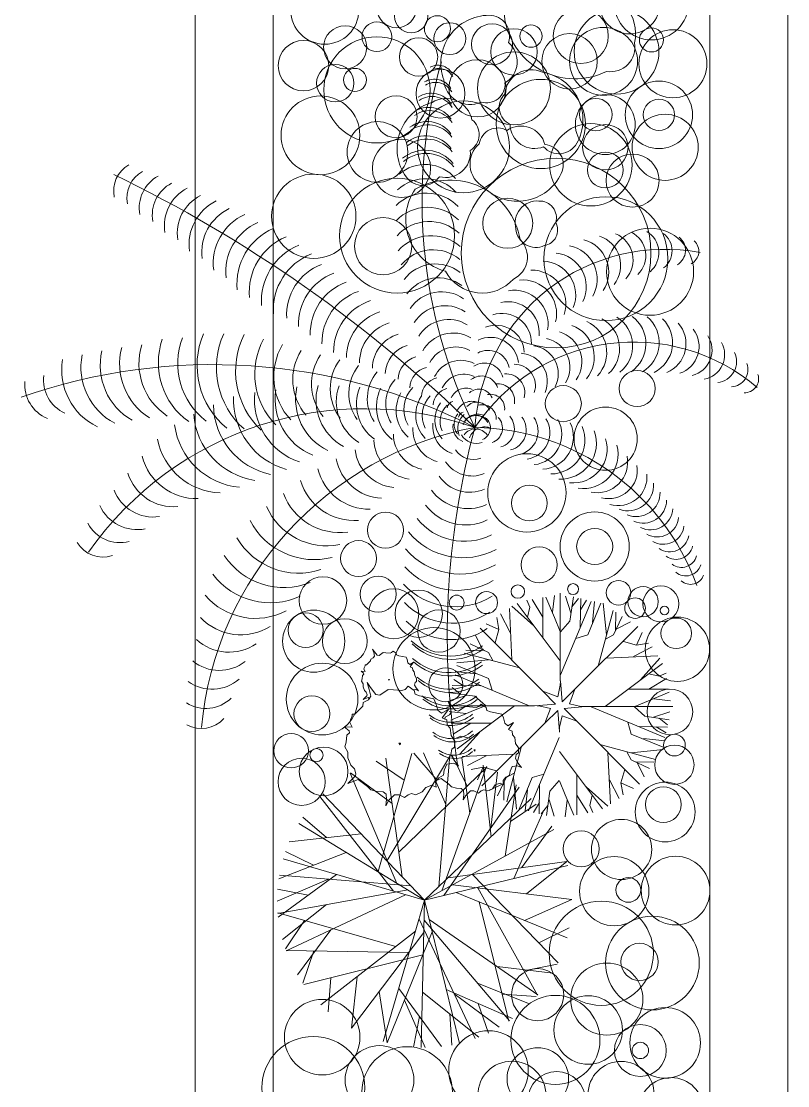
# Model space of a CAD drawing. Header units: millimetres. Extents: x 23218 to 31754, y 14902 to 21214.
# Drawn here: x 26856.8 to 26902.1, y 20235.5 to 20298.4 of the extents above; entities that cross this region are included whole.
import ezdxf

# ---------------------------------------------------------------- set-up
doc = ezdxf.new("R2010")
doc.units = ezdxf.units.MM
for name, color, linetype, lineweight in [('PROIEZIONI', 145, 'Continuous', 13), ('VEGETAZIONE', 94, 'Continuous', 5), ('Wall', 7, 'Continuous', 20)]:
    doc.layers.add(name, color=color, linetype=linetype, lineweight=lineweight)

msp = doc.modelspace()

# ---------------------------------------------------------------- linework, layer by layer
at = {"layer": 'PROIEZIONI'}
for p, q in [((26867.107, 20130.058), (26867.107, 20349.058)), ((26902.107, 20130.058), (26902.107, 20349.058)), ((26871.71, 20134.664), (26871.71, 20344.455)), ((26897.504, 20134.664), (26897.504, 20344.455))]:
    msp.add_line(p, q, dxfattribs=at)
at = {"layer": 'VEGETAZIONE'}
for p, q in [((26886.872, 20263.792), (26886.693, 20264.206)), ((26887.638, 20263.186), (26887.002, 20264.235)), ((26887.638, 20261.973), (26887.638, 20264.346)), ((26888.338, 20263.168), (26887.817, 20264.381)), ((26888.208, 20263.489), (26888.338, 20264.474)), ((26888.673, 20259.473), (26888.673, 20264.614)), ((26888.683, 20259.791), (26890.502, 20264.125)), ((26889.289, 20263.457), (26888.986, 20264.435)), ((26889.243, 20262.952), (26889.447, 20264.386)), ((26889.353, 20263.799), (26889.75, 20264.288)), ((26889.849, 20262.61), (26889.878, 20264.288)), ((26889.861, 20263.62), (26890.216, 20264.207)), ((26890.566, 20262.87), (26890.694, 20264.125)), ((26885.813, 20260.679), (26885.666, 20263.711)), ((26887.1, 20262.69), (26885.813, 20263.839)), ((26888.664, 20260.615), (26886.122, 20263.996)), ((26886.741, 20263.198), (26886.872, 20263.792)), ((26890.292, 20262.153), (26891.062, 20264.027)), ((26890.933, 20260.377), (26891.79, 20263.587)), ((26891.394, 20262.153), (26891.201, 20264.027)), ((26891.936, 20262.382), (26891.954, 20263.49)), ((26885.047, 20262.463), (26884.916, 20263.168)), ((26885.715, 20262.288), (26885.144, 20263.39)), ((26888.664, 20262.352), (26888.338, 20263.168)), ((26888.683, 20262.333), (26889.243, 20262.952)), ((26891.825, 20262.153), (26892.332, 20263.229)), ((26892.018, 20262.512), (26892.828, 20262.919)), ((26887.638, 20258.813), (26883.939, 20262.545)), ((26884.297, 20262.801), (26884.297, 20262.801)), ((26885.047, 20262.463), (26884.297, 20262.801)), ((26884.819, 20261.682), (26885.047, 20262.463)), ((26889.528, 20258.943), (26893.259, 20262.642)), ((26893.178, 20261.534), (26893.516, 20262.284)), ((26893.516, 20262.284), (26893.516, 20262.284)), ((26884.427, 20261.11), (26883.352, 20261.618)), ((26884.069, 20261.303), (26883.662, 20262.113)), ((26889.592, 20261.942), (26890.292, 20262.153)), ((26891.347, 20261.893), (26891.825, 20262.153)), ((26892.397, 20261.762), (26893.178, 20261.534)), ((26893.178, 20261.534), (26893.883, 20261.665)), ((26886.204, 20260.218), (26882.994, 20261.075)), ((26884.199, 20261.221), (26883.091, 20261.239)), ((26884.688, 20260.632), (26884.427, 20261.11)), ((26893.003, 20260.866), (26894.105, 20261.437)), ((26884.427, 20260.679), (26882.554, 20260.487)), ((26884.427, 20259.577), (26882.554, 20260.347)), ((26891.33, 20257.917), (26894.711, 20260.459)), ((26891.394, 20260.768), (26894.425, 20260.915)), ((26893.405, 20259.481), (26894.554, 20260.768)), ((26883.711, 20259.851), (26882.456, 20259.979)), ((26886.79, 20257.968), (26882.456, 20259.787)), ((26893.912, 20259.84), (26894.507, 20259.709)), ((26894.507, 20259.709), (26894.921, 20259.888)), ((26883.971, 20259.134), (26882.293, 20259.163)), ((26882.961, 20259.146), (26882.374, 20259.501)), ((26884.639, 20258.878), (26884.427, 20259.577)), ((26888.518, 20258.493), (26888.664, 20259.178)), ((26888.675, 20259.437), (26888.776, 20258.194)), ((26893.901, 20258.943), (26894.95, 20259.579)), ((26883.124, 20258.574), (26882.146, 20258.271)), ((26883.629, 20258.528), (26882.195, 20258.732)), ((26882.782, 20258.639), (26882.293, 20259.035)), ((26884.248, 20257.968), (26883.629, 20258.528)), ((26888.387, 20258.061), (26887.638, 20258.813)), ((26887.638, 20258.813), (26888.518, 20258.493)), ((26888.776, 20258.194), (26889.528, 20258.943)), ((26889.528, 20258.943), (26889.208, 20258.063)), ((26892.688, 20258.943), (26895.061, 20258.943)), ((26893.883, 20258.243), (26895.096, 20258.764)), ((26887.108, 20257.958), (26881.967, 20257.958)), ((26885.966, 20257.949), (26882.585, 20255.407)), ((26884.229, 20257.949), (26883.413, 20257.623)), ((26887.144, 20257.96), (26888.387, 20258.061)), ((26888.088, 20257.803), (26887.403, 20257.949)), ((26890.152, 20257.906), (26888.909, 20257.805)), ((26889.208, 20258.063), (26889.892, 20257.917)), ((26889.985, 20257.908), (26895.329, 20257.908)), ((26890.506, 20257.898), (26894.84, 20256.079)), ((26893.048, 20257.898), (26893.667, 20257.338)), ((26893.067, 20257.917), (26893.883, 20258.243)), ((26894.204, 20258.373), (26895.189, 20258.243)), ((26883.092, 20257.493), (26882.107, 20257.623)), ((26883.413, 20257.623), (26882.2, 20257.102)), ((26887.768, 20256.923), (26888.088, 20257.803)), ((26888.52, 20257.672), (26887.768, 20256.923)), ((26888.621, 20256.429), (26888.52, 20257.672)), ((26888.778, 20257.373), (26888.632, 20256.689)), ((26889.658, 20257.053), (26888.778, 20257.373)), ((26888.909, 20257.805), (26889.658, 20257.053)), ((26893.667, 20257.338), (26895.101, 20257.134)), ((26894.172, 20257.292), (26895.15, 20257.595)), ((26894.514, 20257.228), (26895.003, 20256.831)), ((26884.608, 20256.923), (26882.235, 20256.923)), ((26883.395, 20256.923), (26882.346, 20256.287)), ((26887.768, 20256.923), (26884.036, 20253.224)), ((26889.658, 20257.053), (26893.357, 20253.322)), ((26892.656, 20256.989), (26892.868, 20256.289)), ((26893.325, 20256.732), (26895.003, 20256.703)), ((26894.335, 20256.72), (26894.921, 20256.365)), ((26882.789, 20256.157), (26882.375, 20255.978)), ((26883.891, 20256.385), (26882.742, 20255.098)), ((26883.383, 20256.027), (26882.789, 20256.157)), ((26888.613, 20256.075), (26886.794, 20251.741)), ((26892.868, 20256.289), (26894.742, 20255.519)), ((26893.585, 20256.015), (26894.84, 20255.887)), ((26886.363, 20255.489), (26885.506, 20252.279)), ((26891.092, 20255.648), (26894.302, 20254.791)), ((26892.868, 20255.187), (26894.742, 20255.38)), ((26879.457, 20253.562), (26877.788, 20254.686)), ((26877.916, 20248.163), (26879.907, 20255.139)), ((26879.333, 20247.85), (26878.363, 20254.864)), ((26878.449, 20248.814), (26882.177, 20255.037)), ((26881.334, 20253.63), (26880.014, 20255.148)), ((26881.904, 20252.132), (26880.593, 20255.171)), ((26881.499, 20247.272), (26882.146, 20255.043)), ((26883.165, 20253.21), (26882.283, 20255.018)), ((26883.328, 20251.616), (26882.848, 20254.89)), ((26885.902, 20255.098), (26882.87, 20254.951)), ((26884.293, 20255), (26883.191, 20254.43)), ((26888.632, 20255.251), (26891.174, 20251.87)), ((26891.483, 20255.187), (26891.63, 20252.156)), ((26892.608, 20255.234), (26892.868, 20254.756)), ((26892.868, 20254.756), (26893.944, 20254.249)), ((26879.132, 20249.305), (26884.344, 20254.351)), ((26881.679, 20247.026), (26884.315, 20254.364)), ((26884.118, 20254.332), (26883.413, 20254.202)), ((26884.118, 20254.332), (26883.78, 20253.582)), ((26884.582, 20250.215), (26884.109, 20254.457)), ((26884.899, 20254.104), (26884.118, 20254.332)), ((26884.569, 20250.748), (26884.954, 20254.036)), ((26892.477, 20254.184), (26892.249, 20253.403)), ((26893.096, 20254.645), (26894.204, 20254.627)), ((26893.227, 20254.563), (26893.634, 20253.753)), ((26879.02, 20247.461), (26876.267, 20253.985)), ((26878.734, 20252.182), (26876.27, 20253.987)), ((26883.78, 20253.582), (26883.78, 20253.582)), ((26885.471, 20253.713), (26884.963, 20252.637)), ((26885.36, 20253.485), (26885.342, 20252.376)), ((26885.949, 20253.973), (26885.471, 20253.713)), ((26885.902, 20253.713), (26886.094, 20251.839)), ((26887.004, 20253.713), (26886.234, 20251.839)), ((26887.703, 20253.925), (26887.004, 20253.713)), ((26888.613, 20253.533), (26888.053, 20252.914)), ((26888.632, 20253.514), (26888.958, 20252.698)), ((26889.658, 20253.893), (26889.658, 20251.52)), ((26891.581, 20253.578), (26892.151, 20252.476)), ((26881.789, 20246.742), (26886.235, 20253.148)), ((26885.278, 20253.354), (26884.468, 20252.947)), ((26885.419, 20249.071), (26886.06, 20253.29)), ((26886.73, 20252.996), (26886.602, 20251.741)), ((26887.447, 20253.256), (26887.418, 20251.578)), ((26888.053, 20252.914), (26887.849, 20251.48)), ((26890.196, 20253.176), (26891.483, 20252.027)), ((26892.249, 20253.403), (26892.379, 20252.698)), ((26892.249, 20253.403), (26892.999, 20253.065)), ((26892.999, 20253.065), (26892.999, 20253.065)), ((26878.818, 20247.004), (26874.471, 20252.593)), ((26880.654, 20246.466), (26874.644, 20252.763)), ((26880.654, 20246.466), (26886.952, 20252.477)), ((26887.435, 20252.246), (26887.08, 20251.66)), ((26888.007, 20252.409), (26888.31, 20251.431)), ((26888.958, 20252.698), (26889.479, 20251.485)), ((26889.088, 20252.377), (26888.958, 20251.392)), ((26889.658, 20252.68), (26890.294, 20251.631)), ((26890.554, 20252.669), (26890.424, 20252.074)), ((26885.729, 20251.113), (26887.254, 20252.143)), ((26885.931, 20247.749), (26887.642, 20251.659)), ((26887.942, 20252.067), (26887.546, 20251.578)), ((26890.424, 20252.074), (26890.603, 20251.66)), ((26880.654, 20246.466), (26873.219, 20250.993)), ((26874.852, 20250.165), (26873.463, 20251.372)), ((26876.905, 20250.394), (26872.664, 20249.921)), ((26880.654, 20246.466), (26888.293, 20250.642)), ((26886.371, 20248.386), (26888.175, 20250.85)), ((26876.016, 20249.29), (26872.042, 20247.735)), ((26874.093, 20248.537), (26872.438, 20249.343)), ((26880.654, 20246.466), (26872.3, 20248.914)), ((26880.654, 20246.466), (26889.114, 20248.523)), ((26882.039, 20247.787), (26889.053, 20248.757)), ((26886.673, 20246.841), (26889.054, 20248.754)), ((26875.443, 20247.993), (26872.007, 20245.462)), ((26879.848, 20247.31), (26872.077, 20247.957)), ((26883.493, 20247.988), (26888.54, 20242.776)), ((26874.988, 20247.715), (26871.949, 20246.404)), ((26873.78, 20246.768), (26871.973, 20247.118)), ((26882.333, 20247.384), (26889.36, 20246.506)), ((26883.791, 20247.201), (26887.316, 20240.861)), ((26879.657, 20247.073), (26871.984, 20245.687)), ((26879.534, 20246.794), (26872.481, 20243.469)), ((26882.514, 20246.918), (26889.074, 20244.251)), ((26886.565, 20245.271), (26889.36, 20246.502)), ((26874.858, 20246.206), (26872.262, 20244.153)), ((26880.654, 20246.466), (26878.206, 20238.112)), ((26880.654, 20246.466), (26880.452, 20237.763)), ((26880.654, 20246.466), (26882.711, 20238.007)), ((26883.874, 20246.365), (26885.638, 20239.328)), ((26878.957, 20243.728), (26871.981, 20245.718)), ((26873.558, 20245.268), (26872.434, 20243.6)), ((26880.326, 20245.345), (26883.651, 20238.292)), ((26880.627, 20245.299), (26885.665, 20239.346)), ((26880.93, 20245.331), (26887.336, 20240.886)), ((26875.123, 20244.714), (26873.146, 20242.06)), ((26880.116, 20244.63), (26874.527, 20240.282)), ((26881.106, 20244.607), (26878.44, 20238.047)), ((26887.399, 20243.955), (26889.206, 20244.838)), ((26880.61, 20244.553), (26876.336, 20238.907)), ((26879.723, 20243.382), (26872.47, 20243.499)), ((26874.11, 20243.473), (26873.456, 20241.57)), ((26880.553, 20243.246), (26873.517, 20241.482)), ((26884.937, 20242.551), (26888.224, 20242.166)), ((26886.519, 20242.295), (26888.494, 20242.68)), ((26871.721, 20241.52), (26871.711, 20241.52)), ((26875.108, 20241.881), (26874.968, 20239.874)), ((26876.664, 20241.945), (26876.333, 20238.908)), ((26883.778, 20241.576), (26886.853, 20240.354)), ((26877.97, 20241.066), (26878.436, 20238.047)), ((26879.127, 20241.255), (26881.658, 20237.818)), ((26880.528, 20241.037), (26883.862, 20238.373)), ((26881.937, 20241.189), (26885.847, 20239.479)), ((26882.406, 20240.934), (26885.06, 20238.957)), ((26885.24, 20240.919), (26887.247, 20240.78)), ((26879.46, 20240.555), (26880.691, 20237.76)), ((26883.83, 20240.361), (26884.43, 20238.621)), ((26880.352, 20239.592), (26880.002, 20237.785)), ((26882.141, 20239.748), (26882.271, 20237.912))]:
    msp.add_line(p, q, dxfattribs=at)
for points in [[(26885.368, 20298.74, -0.520567), (26890.35, 20300.121, -0.520567), (26893.064, 20297.128, -0.520567), (26891.397, 20295.445, -0.520567)], [(26881.785, 20294.942, 0.520567), (26883.989, 20293.627, 0.520567), (26885.405, 20294.766, 0.520567), (26885.603, 20297.149, 0.520567), (26884.468, 20298.758, 0.520567)], [(26887.615, 20295.392, 0.520567), (26885.395, 20294.105, 0.520567), (26885.703, 20292.314, 0.520567), (26887.69, 20290.984, 0.520567), (26889.648, 20291.194, 0.520567)], [(26881.102, 20293.61, -0.520567), (26883.455, 20292.587, -0.520567), (26883.356, 20290.772, -0.520567), (26881.536, 20289.222, -0.520567), (26879.567, 20289.205, -0.520567)], [(26884.136, 20288.611, -0.520567), (26883.887, 20291.166, -0.520567), (26885.522, 20291.96, -0.520567), (26887.761, 20291.122, -0.520567), (26888.732, 20289.409, -0.520567)], [(26880.106, 20288.484, 0.520567), (26881.89, 20283.632, 0.520567), (26885.904, 20283.173, 0.520567), (26886.299, 20285.509, 0.520567)], [(26886.054, 20286.12, -0.520567), (26887.399, 20287.785, -0.520567), (26888.402, 20286.509, -0.520567), (26887.727, 20285.149, -0.520567)]]:
    msp.add_lwpolyline(points, format="xyb", close=True, dxfattribs=at)
for points in [[(26877.39, 20258.397), (26877.324, 20258.446), (26877.022, 20258.323), (26877.242, 20258.549), (26877.257, 20258.613), (26877.21, 20258.757), (26877.105, 20258.869), (26877.018, 20259.084), (26877.018, 20259.253), (26876.931, 20259.404), (26876.973, 20259.541), (26876.99, 20259.749), (26877.066, 20259.822), (26877.055, 20259.878), (26876.911, 20259.997), (26877.148, 20259.99), (26877.074, 20260.126), (26877.094, 20260.206), (26877.148, 20260.327), (26877.143, 20260.375), (26877.226, 20260.375), (26877.456, 20260.609), (26877.473, 20260.713), (26877.625, 20260.794), (26877.692, 20260.899), (26877.65, 20261.099), (26877.585, 20261.307), (26877.688, 20261.155), (26877.846, 20260.956), (26877.964, 20260.933), (26878.211, 20261.102), (26878.366, 20261.095), (26878.616, 20261.073), (26878.707, 20261.106), (26878.803, 20261.194), (26878.98, 20261.075), (26879.002, 20260.963), (26879.139, 20260.916), (26879.561, 20260.823), (26879.619, 20260.687), (26879.671, 20260.495), (26879.779, 20260.4), (26879.988, 20260.513), (26879.804, 20260.264), (26879.937, 20260.2), (26879.951, 20260.056), (26880.043, 20259.961), (26880.071, 20259.737), (26880.18, 20259.577), (26880.17, 20259.401), (26880.089, 20259.336), (26880.06, 20259.184), (26880.153, 20259.024), (26880.291, 20258.849), (26880.135, 20258.92), (26879.986, 20258.901)], [(26881.856, 20257.145), (26881.879, 20257.283), (26882.122, 20257.413), (26882.228, 20257.58), (26882.161, 20257.9), (26882.058, 20258.233), (26882.223, 20257.99), (26882.475, 20257.671), (26882.664, 20257.634), (26883.06, 20257.906), (26883.308, 20257.895), (26883.708, 20257.859), (26883.853, 20257.911), (26884.006, 20258.053), (26884.289, 20257.862), (26884.325, 20257.683), (26884.544, 20257.608), (26885.219, 20257.458), (26885.312, 20257.241), (26885.395, 20256.934), (26885.569, 20256.781), (26885.903, 20256.963), (26885.608, 20256.564), (26885.821, 20256.463), (26885.843, 20256.232), (26885.991, 20256.079), (26886.035, 20255.721), (26886.21, 20255.466), (26886.194, 20255.183), (26886.063, 20255.08), (26886.017, 20254.836), (26886.166, 20254.581), (26886.388, 20254.301), (26886.138, 20254.414), (26885.825, 20254.374), (26885.703, 20254.091), (26885.673, 20253.86), (26885.457, 20253.731), (26885.291, 20253.537), (26885.324, 20253.294), (26885.121, 20253.383), (26884.832, 20253.278), (26884.66, 20253.059), (26884.364, 20252.929), (26884.155, 20252.992), (26883.994, 20252.927), (26883.831, 20252.798), (26883.571, 20252.924), (26883.36, 20252.923), (26883.086, 20252.665), (26882.944, 20252.407), (26882.977, 20252.702), (26882.96, 20252.959), (26882.826, 20253.06), (26882.542, 20253.084), (26882.244, 20253.159), (26882.086, 20253.325), (26881.639, 20253.655), (26881.352, 20253.539)]]:
    msp.add_lwpolyline(points, dxfattribs=at)
for points in [[(26882.063, 20257.744), (26881.694, 20257.245), (26881.96, 20257.119), (26881.988, 20256.831), (26882.173, 20256.64), (26882.228, 20256.192), (26882.447, 20255.873), (26882.427, 20255.52), (26882.263, 20255.391), (26882.205, 20255.086), (26882.391, 20254.767), (26882.668, 20254.416), (26882.357, 20254.558), (26881.965, 20254.508), (26881.813, 20254.155), (26881.776, 20253.866), (26881.505, 20253.704), (26881.298, 20253.462), (26881.339, 20253.158), (26881.086, 20253.269), (26880.724, 20253.138), (26880.509, 20252.865), (26880.139, 20252.702), (26879.878, 20252.78), (26879.677, 20252.699), (26879.473, 20252.538), (26879.148, 20252.696), (26878.884, 20252.694), (26878.542, 20252.371), (26878.364, 20252.05), (26878.405, 20252.419), (26878.384, 20252.739), (26878.217, 20252.866), (26877.862, 20252.896), (26877.489, 20252.989), (26877.292, 20253.196), (26876.733, 20253.609), (26876.129, 20253.365), (26876.569, 20253.816), (26876.601, 20253.945), (26876.506, 20254.233), (26876.297, 20254.455), (26876.122, 20254.887), (26876.121, 20255.223), (26875.948, 20255.526), (26876.031, 20255.799), (26876.067, 20256.216), (26876.218, 20256.361), (26876.196, 20256.473), (26875.908, 20256.712), (26876.383, 20256.699), (26876.235, 20256.97), (26876.274, 20257.13), (26876.382, 20257.371), (26876.373, 20257.467), (26876.538, 20257.468), (26876.998, 20257.936), (26877.033, 20258.144), (26877.336, 20258.307), (26877.47, 20258.516), (26877.386, 20258.916), (26877.256, 20259.331), (26877.463, 20259.028), (26877.778, 20258.63), (26878.014, 20258.583), (26878.509, 20258.923), (26878.819, 20258.909), (26879.319, 20258.864), (26879.5, 20258.929), (26879.691, 20259.107), (26880.046, 20258.869), (26880.09, 20258.645), (26880.364, 20258.55), (26881.208, 20258.364), (26881.323, 20258.092), (26881.428, 20257.708), (26881.645, 20257.517)], [(26878.573, 20259.511), (26878.561, 20259.463), (26878.523, 20259.51)], [(26879.232, 20255.74), (26879.209, 20255.644), (26879.133, 20255.739)], [(26883.638, 20255.359), (26883.62, 20255.282), (26883.559, 20255.359)]]:
    msp.add_lwpolyline(points, close=True, dxfattribs=at)
for centre, radius in [((26892.77, 20299.455), 1.793), ((26894.059, 20299.502), 2.197), ((26874.759, 20299.06), 2.009), ((26879.004, 20299.18), 1.159), ((26879.868, 20298.713), 0.982), ((26881.411, 20297.966), 0.769), ((26889.885, 20297.534), 1.625), ((26891.993, 20296.611), 2.504), ((26875.964, 20296.871), 1.273), ((26877.837, 20297.491), 0.879), ((26882.148, 20297.378), 0.943), ((26884.639, 20297.044), 1.211), ((26886.94, 20297.529), 0.66), ((26877.837, 20294.352), 3.139), ((26885.936, 20296.595), 1.372), ((26889.217, 20296.038), 1.638), ((26891.225, 20296.038), 2.009), ((26895.329, 20295.893), 2.01), ((26894.059, 20297.305), 0.715), ((26873.5, 20295.783), 1.491), ((26880.3, 20296.298), 1.13), ((26885.936, 20294.443), 2.152), ((26875.378, 20294.748), 1.106), ((26876.544, 20294.942), 0.68), ((26881.596, 20294.125), 1.445), ((26883.784, 20294.443), 1.691), ((26887.518, 20292.335), 2.636), ((26894.499, 20292.878), 1.992), ((26874.504, 20291.666), 2.327), ((26878.973, 20292.766), 1.239), ((26882.957, 20290.987), 2.711), ((26891.332, 20292.301), 1.77), ((26890.775, 20292.89), 0.96), ((26894.499, 20292.878), 0.924), ((26877.867, 20290.681), 1.792), ((26894.865, 20290.959), 1.953), ((26890.479, 20289.923), 2.433), ((26891.332, 20290.959), 1.342), ((26879.291, 20289.716), 1.72), ((26891.332, 20289.617), 1.061), ((26892.942, 20288.992), 1.569), ((26888.427, 20284.709), 5.603), ((26874.109, 20286.882), 2.491), ((26879.032, 20285.736), 3.394), ((26891.368, 20284.377), 3.661), ((26885.57, 20286.467), 1.477), ((26878.202, 20285.119), 1.692), ((26893.973, 20283.607), 2.574), ((26893.21, 20276.701), 1.066), ((26888.85, 20275.81), 1.066), ((26891.35, 20273.738), 1.867), ((26886.7, 20270.539), 2.313), ((26886.846, 20269.938), 1.058), ((26878.352, 20268.329), 1.066), ((26890.705, 20267.368), 2.045), ((26890.705, 20267.368), 1.066), ((26876.753, 20266.66), 1.058), ((26887.427, 20266.281), 1.066), ((26874.649, 20264.176), 1.403), ((26877.91, 20264.55), 1.066), ((26892.112, 20264.634), 0.725), ((26878.832, 20263.393), 1.479), ((26880.31, 20263.393), 1.398), ((26886.163, 20264.706), 0.399), ((26889.428, 20264.851), 0.326), ((26893.564, 20264.112), 0.895), ((26894.615, 20263.981), 1.059), ((26882.551, 20264.054), 0.44), ((26884.314, 20264.054), 0.652), ((26893.091, 20263.728), 0.609), ((26874.106, 20261.774), 1.837), ((26881.504, 20262.375), 1.257), ((26894.832, 20263.583), 0.254), ((26873.63, 20262.425), 1.03), ((26875.943, 20261.774), 1.327), ((26895.594, 20261.297), 1.898), ((26895.522, 20262.239), 0.905), ((26881.211, 20260.145), 2.43), ((26874.601, 20258.354), 2.116), ((26881.909, 20259.195), 1.008), ((26873.995, 20257.487), 1.058), ((26895.15, 20257.595), 1.348), ((26872.774, 20255.299), 1.018), ((26895.414, 20255.634), 0.639), ((26874.69, 20254.077), 1.436), ((26874.273, 20255.037), 0.39), ((26895.414, 20254.474), 1.16), ((26873.391, 20253.464), 1.392), ((26894.87, 20251.684), 1.766), ((26894.761, 20252.119), 1.057), ((26892.293, 20249.467), 1.78), ((26889.899, 20249.503), 1.066), ((26891.859, 20247.004), 2.045), ((26895.485, 20247.039), 2.028), ((26892.692, 20247.075), 0.73), ((26891.093, 20243.332), 3.077), ((26894.114, 20242.753), 2.767), ((26893.356, 20242.825), 1.1), ((26891.419, 20240.625), 2.132), ((26887.336, 20240.886), 1.54), ((26888.384, 20238.215), 2.63), ((26874.607, 20238.376), 2.231), ((26890.319, 20238.799), 2.022), ((26894.868, 20238.039), 2.088), ((26893.4, 20237.59), 1.534), ((26874.085, 20235.377), 3.044), ((26884.431, 20236.408), 2.348), ((26877.992, 20235.845), 2.03), ((26879.625, 20235.137), 2.674), ((26887.346, 20235.926), 1.82), ((26893.4, 20237.59), 0.484), ((26885.813, 20234.945), 2.012), ((26892.264, 20234.99), 1.954), ((26888.461, 20234.636), 1.706), ((26895.223, 20234.079), 1.906)]:
    msp.add_circle(centre, radius, dxfattribs=at)
for centre, radius, start, end in [((26910.665, 20287.777), 30.162, 164.15666, 206.32186), ((26881.448, 20294.871), 0.938, 29.09367, 119.79065), ((26881.501, 20294.678), 0.938, 29.09367, 119.79065), ((26881.236, 20293.859), 1.125, 30.70906, 121.40603), ((26881.289, 20293.666), 1.125, 30.70906, 121.40603), ((26881.05, 20292.747), 1.406, 32.32444, 123.02142), ((26881.103, 20292.554), 1.406, 32.32444, 123.02142), ((26880.909, 20291.723), 1.594, 33.93983, 124.6368), ((26880.962, 20291.53), 1.594, 33.93983, 124.6368), ((26880.804, 20290.742), 1.735, 35.55521, 126.25219), ((26880.857, 20290.549), 1.735, 35.55521, 126.25219), ((26880.731, 20289.758), 1.875, 37.17059, 127.86757), ((26880.784, 20289.565), 1.875, 37.17059, 127.86757), ((26880.691, 20288.679), 2.11, 38.78598, 129.48296), ((26880.744, 20288.486), 2.11, 38.78598, 129.48296), ((26864.061, 20288.382), 1.776, 119.61515, 191.9704), ((26880.688, 20287.6), 2.344, 40.40136, 131.09834), ((26826.784, 20215.953), 81.535, 45.79693, 64.18022), ((26864.844, 20287.974), 1.776, 118.99446, 191.34971), ((26865.928, 20287.378), 2.131, 118.37377, 190.72902), ((26866.7, 20286.95), 2.131, 117.75308, 190.10833), ((26880.712, 20286.661), 2.438, 42.01675, 132.71373), ((26867.769, 20286.327), 2.486, 117.13239, 189.48764), ((26868.529, 20285.879), 2.486, 116.5117, 188.86695), ((26880.769, 20285.677), 2.578, 43.63213, 134.32911), ((26869.583, 20285.23), 2.841, 115.89101, 188.24626), ((26880.84, 20284.835), 2.578, 45.24752, 135.9445), ((26870.331, 20284.763), 2.841, 115.27032, 187.62557), ((26871.368, 20284.088), 3.196, 114.64963, 187.00488), ((26872.103, 20283.601), 3.196, 114.02894, 186.38419), ((26873.123, 20282.901), 3.551, 113.40825, 185.7635), ((26880.935, 20283.996), 2.578, 46.8629, 137.55988), ((26873.846, 20282.395), 3.551, 112.78756, 185.14281), ((26881.054, 20283.159), 2.578, 48.47829, 139.17527), ((26890.402, 20283.971), 1.838, 322.08689, 71.34771), ((26891.299, 20284.305), 1.67, 318.04523, 67.30604), ((26892.179, 20284.555), 1.545, 314.00356, 63.26437), ((26893.035, 20284.728), 1.462, 309.96189, 59.22271), ((26894.026, 20284.842), 1.253, 305.92023, 55.18104), ((26895.065, 20284.871), 1.002, 301.87856, 51.13937), ((26874.563, 20281.881), 3.551, 112.16687, 184.52212), ((26881.166, 20282.464), 2.438, 50.09367, 140.79065), ((26894.855, 20273.684), 11.247, 79.33398, 176.33343), ((26888.852, 20283.164), 2.005, 330.17023, 79.43104), ((26889.574, 20283.581), 1.963, 326.12856, 75.38937), ((26896.02, 20284.816), 0.835, 297.83689, 47.09771), ((26875.274, 20281.36), 3.551, 111.54618, 183.90143), ((26887.579, 20282.226), 2.005, 338.25356, 87.51437), ((26888.199, 20282.717), 2.005, 334.21189, 83.47271), ((26875.699, 20281.048), 3.196, 110.92549, 183.28074), ((26881.305, 20281.725), 2.344, 51.70906, 142.40603), ((26886.995, 20281.692), 2.005, 342.29523, 91.55604), ((26876.402, 20280.515), 3.196, 110.3048, 182.66006), ((26877.098, 20279.973), 3.196, 109.68411, 182.03937), ((26881.474, 20280.945), 2.297, 53.32444, 144.02142), ((26886.45, 20281.118), 2.005, 346.33689, 95.59771), ((26877.789, 20279.425), 3.196, 109.06342, 181.41868), ((26881.665, 20280.17), 2.25, 54.93983, 145.6368), ((26885.947, 20280.507), 2.005, 350.37856, 99.63937), ((26878.473, 20278.868), 3.196, 108.44273, 180.79799), ((26885.591, 20279.994), 1.838, 354.42023, 103.68104), ((26878.883, 20278.537), 2.841, 107.82204, 180.1773), ((26881.86, 20279.444), 2.156, 56.55521, 147.25219), ((26885.215, 20279.395), 1.754, 358.46189, 107.72271), ((26879.292, 20278.204), 2.486, 107.20135, 179.55661), ((26882.074, 20278.723), 2.063, 58.17059, 148.86757), ((26889.412, 20278.832), 2.005, 316.5698, 65.83061), ((26890.17, 20279.06), 2.005, 312.52813, 61.78895), ((26890.942, 20279.234), 2.005, 308.48647, 57.74728), ((26891.724, 20279.352), 2.005, 304.4448, 53.70561), ((26892.513, 20279.416), 2.005, 300.40313, 49.66395), ((26893.346, 20279.419), 1.963, 296.36147, 45.62228), ((26894.259, 20279.347), 1.838, 292.3198, 41.58061), ((26872.023, 20278.077), 4.807, 157.16765, 230.68286), ((26873.162, 20277.928), 4.807, 155.25098, 228.76619), ((26874.296, 20277.741), 4.807, 153.33432, 226.84952), ((26879.7, 20277.87), 2.131, 106.58066, 178.93592), ((26882.341, 20277.921), 2.063, 59.78598, 150.48296), ((26884.878, 20278.774), 1.67, 2.50356, 111.76437), ((26888.108, 20278.283), 1.838, 324.65313, 73.91395), ((26888.672, 20278.552), 2.005, 320.61147, 69.87228), ((26895.203, 20279.191), 1.67, 288.27813, 37.53895), ((26896.091, 20278.971), 1.545, 284.23647, 33.49728), ((26867.52, 20278.194), 3.739, 162.91765, 236.43286), ((26869.199, 20278.228), 4.273, 161.00098, 234.51619), ((26870.345, 20278.173), 4.273, 159.08432, 232.59952), ((26874.891, 20277.573), 4.273, 151.41765, 224.93286), ((26875.483, 20277.402), 3.739, 149.50098, 223.01619), ((26880.107, 20277.534), 1.776, 105.95997, 178.31523), ((26893.017, 20268.206), 11.247, 49.56689, 146.56633), ((26884.544, 20278.058), 1.67, 6.54523, 115.80604), ((26886.883, 20277.578), 1.67, 332.73647, 81.99728), ((26887.485, 20277.95), 1.754, 328.6948, 77.95561), ((26896.92, 20278.696), 1.462, 280.1948, 29.45561), ((26864.092, 20277.96), 3.739, 168.66765, 242.18286), ((26865.232, 20278.076), 3.739, 166.75098, 240.26619), ((26866.375, 20278.154), 3.739, 164.83432, 238.34952), ((26876.072, 20277.23), 3.205, 147.58432, 221.09952), ((26877.024, 20276.979), 3.044, 145.66765, 219.18286), ((26880.512, 20277.197), 1.421, 105.33928, 177.69454), ((26882.498, 20277.427), 1.735, 61.40136, 152.09834), ((26884.415, 20277.709), 1.253, 10.58689, 119.84771), ((26886.238, 20277.122), 1.67, 336.77813, 86.03895), ((26897.837, 20278.304), 1.253, 276.15313, 25.41395), ((26868.136, 20243.947), 34.171, 63.0343, 109.32156), ((26862.957, 20277.806), 3.739, 170.58432, 244.09952), ((26877.968, 20276.701), 2.884, 143.75098, 217.26619), ((26878.852, 20276.412), 2.671, 141.83432, 215.34952), ((26881.096, 20276.685), 1.314, 104.71859, 177.07385), ((26882.801, 20276.637), 1.735, 63.01675, 153.71373), ((26884.195, 20277.082), 1.128, 14.62856, 123.88937), ((26885.953, 20276.883), 1.253, 340.8198, 90.08061), ((26898.753, 20277.813), 1.002, 272.11147, 21.37228), ((26860.28, 20277.199), 2.136, 172.50098, 246.01619), ((26879.729, 20276.1), 2.457, 139.91765, 213.43286), ((26881.675, 20276.168), 1.207, 104.0979, 176.45316), ((26882.978, 20276.149), 1.406, 64.63213, 155.32911), ((26884.012, 20276.444), 1.002, 18.67023, 127.93104), ((26885.451, 20276.448), 1.128, 344.86147, 94.12228), ((26899.555, 20277.291), 0.835, 268.0698, 17.33061), ((26859.172, 20276.918), 2.136, 174.41765, 247.93286), ((26876.368, 20276.061), 3.333, 167.26472, 244.65964), ((26877.361, 20276.02), 3.12, 163.90108, 241.296), ((26878.277, 20275.922), 2.836, 160.53745, 237.93237), ((26879.183, 20275.786), 2.553, 157.17381, 234.56873), ((26880.291, 20275.624), 2.482, 153.81017, 231.20509), ((26880.495, 20275.801), 2.136, 138.00098, 211.51619), ((26881.305, 20275.467), 1.869, 136.08432, 209.59952), ((26882.224, 20275.67), 1.065, 103.47721, 175.83247), ((26883.094, 20275.785), 0.938, 66.24752, 156.9445), ((26884.975, 20275.986), 1.002, 348.90313, 98.16395), ((26873.626, 20276.03), 4.255, 177.35563, 254.75055), ((26874.502, 20276.059), 3.9, 173.99199, 251.38691), ((26875.371, 20276.056), 3.546, 170.62836, 248.02328), ((26881.103, 20275.405), 2.127, 150.44654, 227.84146), ((26882.115, 20275.144), 1.986, 147.0829, 224.47782), ((26882.107, 20275.115), 1.602, 134.16765, 207.68286), ((26883.872, 20275.838), 0.835, 22.71189, 131.97271), ((26884.552, 20275.529), 0.835, 352.9448, 102.20561), ((26877.085, 20255.635), 19.877, 70.77372, 144.97897), ((26872.435, 20275.792), 4.255, 180.71926, 258.11419), ((26882.969, 20274.851), 1.702, 143.71926, 221.11419), ((26882.852, 20274.767), 1.282, 132.25098, 205.76619), ((26882.422, 20275.525), 0.426, 102.85652, 175.21178), ((26883.443, 20275.013), 0.938, 67.8629, 158.55988), ((26883.747, 20275.058), 0.835, 26.75356, 136.01437), ((26884.057, 20274.914), 0.835, 356.98647, 106.24728), ((26871.26, 20275.485), 4.255, 184.0829, 261.47782), ((26883.343, 20274.611), 0.945, 140.35563, 217.75055), ((26883.684, 20274.355), 1.068, 130.33432, 203.84952), ((26883.015, 20274.97), 0.355, 102.23584, 174.59109), ((26883.814, 20274.25), 0.938, 69.47829, 160.17527), ((26883.678, 20274.272), 0.835, 30.79523, 140.05604), ((26883.714, 20274.18), 0.938, 39.71119, 130.40817), ((26883.793, 20274.389), 0.756, 292.69632, 46.04311), ((26884.34, 20274.367), 0.915, 289.83918, 43.18597), ((26884.825, 20274.334), 1.134, 286.98204, 40.32882), ((26885.432, 20274.265), 1.229, 284.12489, 37.47168), ((26885.944, 20274.192), 1.418, 281.26775, 34.61454), ((26886.487, 20274.093), 1.573, 278.41061, 31.75739), ((26886.96, 20273.998), 1.8, 275.55346, 28.90025), ((26870.106, 20275.109), 4.255, 187.44654, 264.84146), ((26887.267, 20254.862), 19.877, 100.54081, 174.74607), ((26881.947, 20274.294), 1.986, 176.84999, 254.24491), ((26882.834, 20274.464), 1.702, 173.48636, 250.88128), ((26929.131, 20262.087), 47.137, 164.85457, 189.41385), ((26883.278, 20274.441), 0.945, 170.12272, 247.51764), ((26883.664, 20273.483), 0.835, 34.83689, 144.09771), ((26884.206, 20273.499), 0.938, 71.09367, 161.79065), ((26883.425, 20260.252), 14.152, 19.8929, 89.1654), ((26887.542, 20273.845), 1.905, 272.69632, 26.04311), ((26888.119, 20273.668), 2.011, 269.83918, 23.18597), ((26888.688, 20273.467), 2.117, 266.98204, 20.32882), ((26868.703, 20274.438), 3.9, 190.81017, 268.20509), ((26880.125, 20273.805), 2.482, 183.57727, 260.97219), ((26880.94, 20274.018), 2.127, 180.21363, 257.60855), ((26883.715, 20274.492), 1.03, 211.10175, 289.84111), ((26889.431, 20273.134), 2.011, 264.12489, 17.47168), ((26879.083, 20273.395), 2.553, 186.9409, 264.33582), ((26883.527, 20273.743), 1.236, 212.29222, 291.03159), ((26890.041, 20272.835), 2.042, 261.26775, 14.61454), ((26867.191, 20273.515), 3.319, 194.17381, 271.56873), ((26878.229, 20273.063), 2.836, 190.30454, 267.69946), ((26883.468, 20273.421), 1.887, 213.4827, 292.22206), ((26890.854, 20272.346), 1.8, 258.41061, 11.75739), ((26865.828, 20272.553), 2.836, 197.53745, 274.93237), ((26877.385, 20272.694), 3.12, 193.66818, 271.0631), ((26891.53, 20271.893), 1.694, 255.55346, 8.90025), ((26892.1, 20271.475), 1.694, 252.69632, 6.04311), ((26876.503, 20272.237), 3.333, 197.03181, 274.42673), ((26883.318, 20272.764), 2.19, 214.67317, 293.41254), ((26892.659, 20271.003), 1.524, 250.42359, 3.77038), ((26864.627, 20271.592), 2.482, 200.90108, 278.296), ((26875.64, 20271.737), 3.546, 200.39545, 277.79037), ((26883.211, 20272.261), 2.654, 215.86365, 294.60301), ((26893.151, 20270.551), 1.418, 248.15087, 1.49765), ((26863.67, 20270.777), 2.411, 204.26472, 281.65964), ((26883.072, 20271.601), 2.957, 217.05413, 295.79349), ((26893.583, 20270.121), 1.371, 245.87814, 359.22493), ((26874.884, 20271.308), 3.9, 203.75908, 281.15401), ((26893.996, 20269.674), 1.323, 243.60541, 356.9522), ((26862.649, 20269.726), 2.127, 207.62836, 285.02328), ((26874.138, 20270.848), 4.255, 207.12272, 284.51764), ((26882.993, 20271.213), 3.538, 218.2446, 296.98397), ((26894.389, 20269.209), 1.276, 241.33268, 354.67947), ((26894.762, 20268.728), 1.229, 239.05996, 352.40674), ((26873.223, 20270.05), 4.255, 210.48636, 287.88128), ((26882.918, 20270.876), 4.17, 219.43508, 298.17444), ((26895.139, 20268.192), 1.134, 236.78723, 350.13402), ((26861.651, 20268.521), 1.773, 210.99199, 288.38691), ((26895.512, 20267.603), 0.998, 234.5145, 347.86129), ((26872.356, 20269.2), 4.255, 213.84999, 291.24491), ((26882.76, 20270.008), 4.265, 220.62556, 299.36492), ((26895.836, 20267.037), 0.907, 232.24178, 345.58856), ((26882.593, 20268.949), 4.17, 221.81603, 300.5554), ((26896.088, 20266.553), 0.923, 229.96905, 343.31584), ((26871.54, 20268.301), 4.255, 217.21363, 294.60855), ((26896.369, 20265.948), 0.817, 227.69632, 341.04311), ((26882.461, 20267.98), 4.17, 223.00651, 301.74587), ((26870.655, 20267.022), 3.9, 220.57727, 297.97219), ((26882.334, 20266.84), 4, 224.19698, 302.93635), ((26869.801, 20265.47), 3.319, 223.9409, 301.33582), ((26882.232, 20265.651), 3.784, 225.38746, 304.12682), ((26869.095, 20263.959), 2.836, 227.30454, 304.69946), ((26882.149, 20264.222), 3.33, 226.57794, 305.3173), ((26882.202, 20264.029), 3.33, 226.57794, 305.3173), ((26868.53, 20262.528), 2.482, 230.66818, 308.0631), ((26882.112, 20263.135), 3.219, 227.76841, 306.50778), ((26882.165, 20262.942), 3.219, 227.76841, 306.50778), ((26868.104, 20261.345), 2.411, 234.03181, 311.42673), ((26882.101, 20261.806), 2.868, 228.95889, 307.69825), ((26882.154, 20261.613), 2.868, 228.95889, 307.69825), ((26888.231, 20259.27), 0.442, 347.9659, 0), ((26889.115, 20259.473), 0.442, 180, 184.66495), ((26882.123, 20260.501), 2.54, 230.14937, 308.88873), ((26867.739, 20259.926), 2.127, 237.39545, 314.79037), ((26882.176, 20260.308), 2.54, 230.14937, 308.88873), ((26887.108, 20258.401), 0.442, 270, 274.66495), ((26887.311, 20257.516), 0.442, 77.9659, 90), ((26889.985, 20258.35), 0.442, 257.9659, 270), ((26890.188, 20257.466), 0.442, 90, 94.66495), ((26867.472, 20258.385), 1.773, 240.75908, 318.15401), ((26882.187, 20259.008), 2.022, 231.33984, 310.07921), ((26882.241, 20258.815), 2.022, 231.33984, 310.07921), ((26889.065, 20256.596), 0.442, 167.9659, 180), ((26882.272, 20257.865), 1.853, 232.53032, 311.26968), ((26882.325, 20257.672), 1.853, 232.53032, 311.26968), ((26888.18, 20256.393), 0.442, 0, 4.66495), ((26882.395, 20256.584), 1.545, 233.72079, 312.46016), ((26882.448, 20256.391), 1.545, 233.72079, 312.46016)]:
    msp.add_arc(centre, radius, start, end, dxfattribs=at)
at = {"layer": 'Wall'}
msp.add_line((26902.107, 20130.342), (26902.107, 20436.343), dxfattribs=at)

doc.saveas('drawing.dxf')
